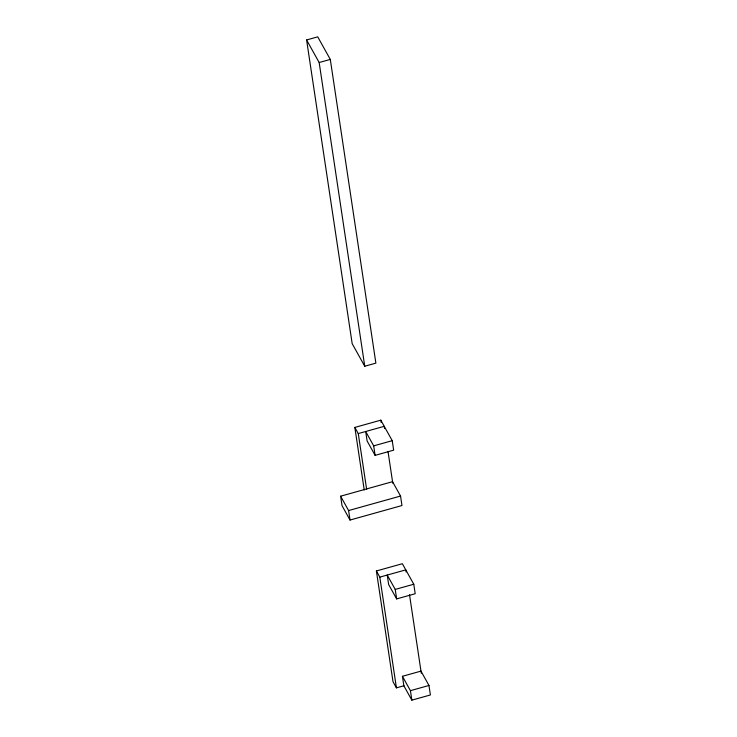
<?xml version="1.0" encoding="UTF-8"?>
<svg xmlns="http://www.w3.org/2000/svg" width="737" height="737" viewBox="0 0 737 737"><rect width="100%" height="100%" fill="white"/><g stroke="black" fill="none" stroke-linecap="round" stroke-linejoin="round"><path stroke-width="1.11" d="M306.601 39.964L317.73 36.85L330.296 59.421L375.879 363.138L364.751 366.243L352.185 343.682L306.601 39.964L319.167 62.525L364.751 366.243M319.167 62.525L330.296 59.421M364.235 490.004L354.847 427.423L380.817 420.164L392.231 440.68L393.659 450.169L375.105 455.355L367.118 440.993L365.69 431.504L373.687 445.867L375.105 455.355M354.847 427.423L358.274 433.577L384.235 426.318L384.585 428.593M373.687 445.867L392.231 440.68M340.614 496.194L392.545 481.685L400.541 496.047L401.969 505.536L350.029 520.046L342.032 505.683L340.614 496.194L348.601 510.557L350.029 520.046M348.601 510.557L400.541 496.047M404.005 685.742L396.432 687.861L393.005 681.707L376.386 570.972L402.356 563.722L413.779 584.238L415.198 593.727L396.653 598.914L388.657 584.552L387.238 575.053L395.225 589.416L396.653 598.914M376.386 570.972L379.813 577.126L405.783 569.876L406.105 571.986M395.225 589.416L413.779 584.238M402.43 676.299L420.984 671.112L428.971 685.474L430.399 694.963L411.845 700.15L403.858 685.788L402.43 676.299L410.426 690.661L411.845 700.15M410.426 690.661L428.971 685.474M387.994 451.357L392.775 483.214M409.514 594.731L421.297 673.222M380.817 420.164L381.158 422.439M358.274 433.577L366.639 489.331M379.813 577.126L396.432 687.861"/></g></svg>
